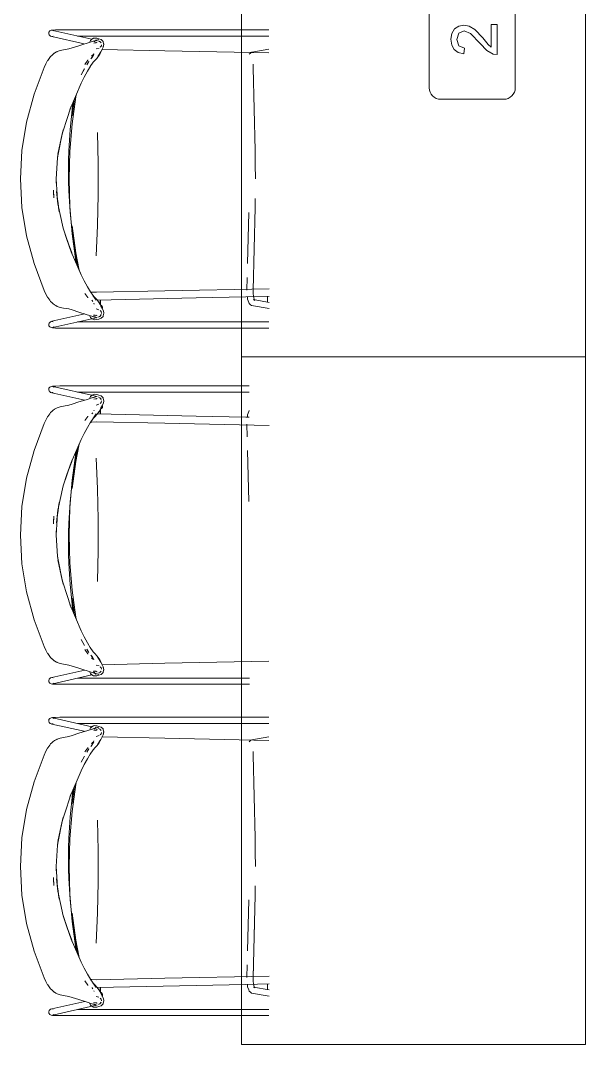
# Model space of a CAD drawing. Header units: millimetres. Extents: x 155927 to 317870, y -36033 to 97293.
# Drawn here: x 206081 to 207066, y 19208 to 20995 of the extents above; entities that cross this region are included whole.
import ezdxf

# ---------------------------------------------------------------- set-up
doc = ezdxf.new("R2010")
doc.units = ezdxf.units.MM
doc.header["$MEASUREMENT"] = 0
doc.layers.add('G-IMPT', color=8, linetype='CONTINUOUS', lineweight=9)
doc.layers.add('I-FURN', color=8, linetype='CONTINUOUS', lineweight=9)

msp = doc.modelspace()

# ---------------------------------------------------------------- linework, layer by layer
at = {"layer": 'G-IMPT'}
for p, q in [((206131, 20974.9), (206130.6, 20972.2)), ((206131.4, 20970.1), (206130.6, 20972.2)), ((206132.5, 20977.1), (206131, 20974.9)), ((206131.4, 20970.1), (206133.2, 20968.3)), ((206134.8, 20978.3), (206132.5, 20977.1)), ((206133.5, 20968), (206133.2, 20968.3)), ((206136, 20967.2), (206133.5, 20968)), ((206134.8, 20978.3), (206137.3, 20978.6)), ((206138.3, 20967.9), (206135.7, 20967.4)), ((206138, 20967.7), (206135.7, 20967.4)), ((206137.3, 20978.6), (206142.5, 20978.9)), ((206137.6, 20978), (206205.7, 20962.6)), ((206137.6, 20978), (206139.7, 20977)), ((206139.7, 20977), (206139.5, 20977.2)), ((206142.5, 20978.9), (206149.7, 20979)), ((206156, 20979.1), (206149.7, 20979)), ((206514.6, 20979.1), (206156, 20979.1)), ((206181, 20968.2), (206514.6, 20968.2)), ((206192.2, 20954.5), (206136, 20967.2)), ((206171.3, 20947.3), (206183.2, 20951.1)), ((206183.2, 20951.1), (206204.4, 20957.9)), ((206202.4, 20958.2), (206203.5, 20960.4)), ((206202.4, 20958.2), (206202.4, 20958.1)), ((206203.5, 20960.4), (206203.6, 20960.6)), ((206205.7, 20962.7), (206203.6, 20960.6)), ((206203.9, 20960.9), (206205.7, 20962.7)), ((206203.9, 20960.9), (206205.5, 20962.5)), ((206212.6, 20960.5), (206204.4, 20957.9)), ((206208.9, 20964.2), (206205.5, 20962.5)), ((206205.5, 20962.5), (206208.6, 20964.1)), ((206205.5, 20962.5), (206205.7, 20962.7)), ((206208.9, 20964.2), (206205.7, 20962.7)), ((206214.9, 20960.6), (206206.8, 20958.5)), ((206206.8, 20958.5), (206208.1, 20958.9)), ((206214.9, 20960.6), (206208.1, 20958.9)), ((206208.9, 20964.2), (206208.6, 20964.1)), ((206208.9, 20964.2), (206210.6, 20964.5)), ((206214.8, 20957.4), (206209.4, 20955.9)), ((206211.5, 20959.9), (206209.8, 20958.1)), ((206218.2, 20962.1), (206210.4, 20959.7)), ((206213.5, 20961.2), (206210.4, 20959.7)), ((206211.9, 20964.4), (206210.6, 20964.5)), ((206213.5, 20961.2), (206211.5, 20959.9)), ((206214.7, 20964.2), (206211.9, 20964.4)), ((206212, 20961.2), (206213.9, 20960.8)), ((206213.6, 20957.2), (206212.1, 20955.8)), ((206212.1, 20955.8), (206213, 20956.8)), ((206214.8, 20957.4), (206212.4, 20956.2)), ((206213.6, 20957.2), (206212.4, 20956.2)), ((206218.2, 20962.1), (206212.6, 20960.5)), ((206217.9, 20963.3), (206214.7, 20964.2)), ((206219.1, 20958.8), (206217.5, 20959.6)), ((206217.9, 20963.3), (206222.1, 20961.9)), ((206217.9, 20959.3), (206219.1, 20958.8)), ((206221.7, 20956.3), (206219.7, 20958.6)), ((206221.8, 20950.2), (206220.3, 20948.6)), ((206221.8, 20950.2), (206222.3, 20951.2)), ((206225.2, 20958.7), (206222.1, 20961.9)), ((206222.5, 20952.8), (206222.3, 20951.2)), ((206225.9, 20949.9), (206222.9, 20943.9)), ((206225.7, 20957.3), (206225.2, 20958.7)), ((206226.4, 20954.5), (206225.6, 20949.4)), ((206226.9, 20953.1), (206225.6, 20949.4)), ((206226.9, 20953.1), (206225.7, 20957.3)), ((206226.4, 20954.5), (206225.9, 20949.9)), ((206132.2, 20930.4), (206133.9, 20932.5)), ((206135.8, 20934.4), (206133.9, 20932.5)), ((206135.8, 20934.4), (206136.3, 20934.8)), ((206138.2, 20936.6), (206136.3, 20934.8)), ((206140.2, 20938.1), (206138.2, 20936.6)), ((206140.2, 20938.1), (206145.4, 20941.1)), ((206144.4, 20940.5), (206140.2, 20938.1)), ((206140.2, 20938.1), (206140.6, 20938.3)), ((206140.6, 20938.3), (206143.2, 20939.9)), ((206143.2, 20939.9), (206145.4, 20941.1)), ((206144.4, 20940.5), (206145.4, 20941.1)), ((206150.4, 20942.9), (206145.4, 20941.1)), ((206156.4, 20944), (206150.4, 20942.9)), ((206165.6, 20945.6), (206156.4, 20944)), ((206165.6, 20945.6), (206171.3, 20947.3)), ((206207.5, 20935.4), (206205.4, 20932.9)), ((206207.6, 20933), (206205.9, 20930.3)), ((206207.6, 20933), (206206.3, 20930.8)), ((206209.3, 20936.2), (206207.3, 20932.4)), ((206207.6, 20933), (206207.3, 20932.4)), ((206207.6, 20933), (206209.3, 20936.2)), ((206208.4, 20936.6), (206209.1, 20937.8)), ((206218.3, 20947), (206213.5, 20945.7)), ((206218.5, 20934.7), (206214.2, 20929.2)), ((206216.4, 20932.3), (206221.2, 20940.6)), ((206218.7, 20935.9), (206216.4, 20932.3)), ((206220.4, 20937.8), (206218.5, 20934.7)), ((206218.7, 20935.9), (206221.2, 20940.6)), ((206220.4, 20937.8), (206222.9, 20943.9)), ((206223.4, 20944.8), (206332.8, 20942.4)), ((206332.8, 20942.4), (206514.6, 20938.7)), ((206480.2, 20936.3), (206482.3, 20938.2)), ((206482.3, 20938.2), (206484.4, 20939.7)), ((206514.6, 20945), (206484.4, 20939.7)), ((206122.5, 20913.2), (206125.5, 20919.6)), ((206128.6, 20925.2), (206125.5, 20919.6)), ((206128.6, 20925.2), (206128.8, 20925.6)), ((206132.2, 20930.4), (206128.8, 20925.6)), ((206193.3, 20918.6), (206198.5, 20925.9)), ((206200.7, 20923.9), (206196.8, 20917.9)), ((206196.8, 20917.9), (206198, 20919.9)), ((206203.3, 20915.7), (206197.9, 20906.7)), ((206200.7, 20923.9), (206198, 20919.9)), ((206198.9, 20926.4), (206198.5, 20925.9)), ((206208.2, 20922.3), (206202.8, 20915)), ((206203.3, 20915.7), (206202.8, 20915)), ((206206, 20931.2), (206204, 20928.1)), ((206204.3, 20928.7), (206204, 20928.1)), ((206204.3, 20928.7), (206206, 20931.2)), ((206206.3, 20930.8), (206205.9, 20930.3)), ((206208.2, 20922.3), (206211.3, 20926)), ((206214.2, 20929.2), (206211.3, 20926)), ((206487.1, 20912.9), (206487.2, 20919.3)), ((206105, 20866.4), (206122.5, 20913.2)), ((206192.7, 20911.1), (206187.2, 20900.7)), ((206187.2, 20900.7), (206192.2, 20910.1)), ((206187.2, 20885.7), (206192.5, 20896.3)), ((206192.7, 20911.1), (206192.2, 20910.1)), ((206192.5, 20896.3), (206197.9, 20906.7)), ((206487.1, 20912.9), (206490.3, 20768.6)), ((206187.2, 20885.7), (206167.3, 20839.3)), ((206105, 20866.4), (206092, 20818)), ((206171.3, 20814.6), (206177.6, 20861.9)), ((206177.6, 20861.9), (206178.1, 20864.5)), ((206161.4, 20820.7), (206169.9, 20845.7)), ((206169.9, 20845.7), (206167.3, 20839.3)), ((206167.7, 20805.1), (206171.8, 20844.9)), ((206175.5, 20858.3), (206171.4, 20828.7)), ((206175.5, 20858.3), (206171.4, 20828.7)), ((206173, 20852.5), (206171.8, 20844.9)), ((206092, 20818), (206083.9, 20768.6)), ((206161.4, 20820.7), (206156.2, 20804.5)), ((206171.3, 20814.6), (206167.4, 20766.8)), ((206155.8, 20804.6), (206146.5, 20762.1)), ((206153.9, 20797.5), (206146.5, 20762.1)), ((206146.9, 20762), (206153.9, 20797.5)), ((206155.8, 20804.6), (206153.9, 20797.5)), ((206153.9, 20797.5), (206156.2, 20804.5)), ((206167.7, 20805.1), (206165.6, 20768)), ((206215.6, 20799.6), (206216.6, 20745.7)), ((206081.3, 20718.7), (206083.9, 20768.6)), ((206146, 20755.6), (206143.6, 20718.7)), ((206145.8, 20755.6), (206146.9, 20762)), ((206145.8, 20755.6), (206146.2, 20759.1)), ((206146, 20755.6), (206146.4, 20761)), ((206165.3, 20751.7), (206165.6, 20768)), ((206167.4, 20766.8), (206166.5, 20742.8)), ((206490.3, 20768.6), (206490.7, 20743.8)), ((206165.3, 20751.7), (206164.9, 20732.9)), ((206166.1, 20718.7), (206166.5, 20742.8)), ((206216.6, 20691.6), (206216.6, 20745.7)), ((206490.7, 20743.8), (206490.9, 20718.7)), ((206081.3, 20718.7), (206083.9, 20668.8)), ((206143.5, 20718.7), (206145.8, 20681.7)), ((206143.5, 20718.7), (206143.7, 20711.2)), ((206143.6, 20718.7), (206143.7, 20711.2)), ((206165.3, 20714.1), (206164.9, 20732.9)), ((206166.5, 20694.6), (206166.1, 20718.7)), ((206165.6, 20697.8), (206165.3, 20714.1)), ((206139.3, 20685.6), (206138.6, 20699.2)), ((206138.8, 20695.8), (206139.3, 20685.6)), ((206146.5, 20675.3), (206144.2, 20696.9)), ((206144.2, 20696.9), (206145.3, 20686.6)), ((206145.8, 20681.7), (206145.3, 20686.6)), ((206146.5, 20675.3), (206145.3, 20686.6)), ((206146.9, 20675.6), (206145.3, 20686.6)), ((206167.7, 20660.7), (206165.6, 20697.8)), ((206167.4, 20670.5), (206166.5, 20694.6)), ((206216.6, 20691.6), (206215.6, 20637.7)), ((206490.4, 20668.7), (206490.6, 20684.5)), ((206092, 20619.4), (206083.9, 20668.8)), ((206146.5, 20675.3), (206155.8, 20632.8)), ((206149, 20661.5), (206146.9, 20675.6)), ((206149, 20661.5), (206147.7, 20668.7)), ((206167.4, 20670.5), (206171.3, 20622.7)), ((206486.9, 20524.7), (206490.3, 20668.6)), ((206487.1, 20524.4), (206490.3, 20668.6)), ((206171.8, 20620.9), (206167.7, 20660.7)), ((206477.2, 20571.3), (206479.3, 20660.1)), ((206155.8, 20632.8), (206154.4, 20638)), ((206154.4, 20638), (206156, 20632.8)), ((206169.9, 20591.6), (206155.8, 20632.8)), ((206155.8, 20632.8), (206161.9, 20613.1)), ((206161.9, 20613.1), (206156, 20632.8)), ((206177.9, 20590), (206171.4, 20637.1)), ((206171.4, 20637.1), (206177.9, 20589.8)), ((206213.5, 20584.5), (206215.6, 20637.7)), ((206092, 20619.4), (206105, 20570.9)), ((206169.9, 20591.6), (206161.9, 20613.1)), ((206170, 20591.6), (206161.9, 20613.1)), ((206171.3, 20622.7), (206177.6, 20575.4)), ((206177.7, 20581.8), (206171.8, 20620.9)), ((206172.1, 20585.8), (206169.9, 20591.6)), ((206169.9, 20591.6), (206187.1, 20551.6)), ((206172.1, 20585.8), (206170, 20591.6)), ((206177.6, 20575.4), (206178.2, 20572.3)), ((206177.7, 20581.8), (206180.7, 20566.7)), ((206177.9, 20590), (206183.6, 20559.7)), ((206183.6, 20559.7), (206177.9, 20589.8)), ((206105, 20570.9), (206122.6, 20524.1)), ((206183.1, 20561), (206187.1, 20551.6)), ((206183.1, 20561), (206187.2, 20551.6)), ((206192.5, 20541.1), (206187.2, 20551.6)), ((206192.5, 20541.1), (206197.9, 20530.6)), ((206476.2, 20524.8), (206476.7, 20546.9)), ((206122.6, 20524.1), (206125.5, 20517.7)), ((206197.9, 20530.6), (206203.3, 20521.7)), ((206202.7, 20521.9), (206205.6, 20521.2)), ((206208.2, 20515.1), (206202.8, 20522.4)), ((206202.8, 20522.4), (206203.3, 20521.7)), ((206205.6, 20521.2), (206214, 20520.8)), ((206214, 20520.8), (206332.8, 20523.4)), ((206514.9, 20527.1), (206332.8, 20523.4)), ((206487.1, 20524.4), (206487.2, 20518)), ((206125.5, 20517.7), (206128.6, 20512.1)), ((206128.8, 20511.8), (206128.6, 20512.1)), ((206128.8, 20511.8), (206132.2, 20506.9)), ((206132.2, 20506.9), (206133.9, 20504.9)), ((206135.8, 20503), (206133.9, 20504.9)), ((206138.2, 20500.8), (206135.8, 20503)), ((206198.5, 20511.5), (206193.3, 20518.8)), ((206198.9, 20511), (206198.5, 20511.5)), ((206205.9, 20507.1), (206206.3, 20506.5)), ((206207.3, 20504.9), (206206.3, 20506.5)), ((206213.3, 20507.3), (206207.7, 20515.5)), ((206211.3, 20511.3), (206207.7, 20515.5)), ((206213.3, 20507.3), (206208.2, 20515.1)), ((206211.3, 20511.3), (206214.2, 20508.1)), ((206218.5, 20502.7), (206214.2, 20508.1)), ((206214.5, 20507.1), (206387.5, 20510.9)), ((206220.4, 20499.6), (206218.5, 20502.7)), ((206220.2, 20500), (206220.6, 20507.3)), ((206220.2, 20500), (206220.5, 20506.2)), ((206220.9, 20507.3), (206220.6, 20499.2)), ((206474, 20512.8), (206387.5, 20510.9)), ((206514.9, 20513.7), (206474, 20512.8)), ((206476.9, 20512.9), (206477.4, 20508.7)), ((206477.4, 20508.7), (206479.3, 20503.2)), ((206479.3, 20503.2), (206480.2, 20501)), ((206487.2, 20518), (206488.1, 20511.1)), ((206487.6, 20508.1), (206489.5, 20507.2)), ((206487.6, 20508.1), (206514.9, 20503.3)), ((206488.1, 20511.1), (206489.6, 20506.5)), ((206489.5, 20507.2), (206488.2, 20508.4)), ((206489.6, 20506.5), (206488.2, 20508.4)), ((206512, 20503.8), (206512, 20513.9)), ((206140.2, 20499.3), (206138.2, 20500.8)), ((206140.2, 20499.3), (206140.6, 20499)), ((206140.6, 20499), (206143.2, 20497.5)), ((206145.4, 20496.3), (206143.2, 20497.5)), ((206145.4, 20496.3), (206150.4, 20494.5)), ((206156.4, 20493.4), (206150.4, 20494.5)), ((206156.4, 20493.4), (206165.6, 20491.8)), ((206165.6, 20491.8), (206171.3, 20490.1)), ((206183.2, 20486.2), (206171.3, 20490.1)), ((206195.7, 20482.3), (206183.2, 20486.2)), ((206209, 20501.7), (206209.6, 20500.3)), ((206218.2, 20490.4), (206213.5, 20491.7)), ((206221.8, 20487.1), (206220.2, 20488.9)), ((206220.4, 20499.6), (206222.6, 20494.8)), ((206226, 20488.3), (206221.6, 20496.7)), ((206222.6, 20494.8), (206221.6, 20496.7)), ((206221.8, 20487.1), (206222.1, 20486.5)), ((206222.1, 20486.5), (206222.5, 20484.6)), ((206226, 20488.3), (206226.9, 20484.3)), ((206482.3, 20499.1), (206480.2, 20501)), ((206484.3, 20497.6), (206482.3, 20499.1)), ((206484.3, 20497.6), (206514.9, 20492.3)), ((206130.6, 20465.1), (206131.4, 20467.2)), ((206131.7, 20467.6), (206131.4, 20467.2)), ((206131.7, 20467.6), (206133.5, 20469.4)), ((206133.5, 20469.4), (206133.2, 20469.1)), ((206136, 20470.2), (206133.5, 20469.4)), ((206138.3, 20469.5), (206135.7, 20469.9)), ((206138, 20469.6), (206135.7, 20469.9)), ((206136, 20470.2), (206193.5, 20483.1)), ((206211, 20475.9), (206137.5, 20459.3)), ((206514.6, 20469.1), (206181, 20469.1)), ((206207.5, 20478.5), (206195.7, 20482.3)), ((206202.4, 20479.2), (206202.4, 20479.3)), ((206203.5, 20476.9), (206202.4, 20479.3)), ((206202.4, 20479.3), (206203.6, 20476.7)), ((206202.4, 20479.2), (206203.6, 20476.7)), ((206203.5, 20476.9), (206203.6, 20476.7)), ((206205.5, 20474.8), (206203.6, 20476.7)), ((206205.5, 20474.8), (206205.7, 20474.7)), ((206208.6, 20473.2), (206205.7, 20474.7)), ((206212.6, 20476.9), (206206.8, 20478.8)), ((206214.9, 20476.7), (206206.8, 20478.8)), ((206207.5, 20478.5), (206214.9, 20476.7)), ((206208.9, 20473.2), (206208.6, 20473.2)), ((206208.9, 20473.2), (206210.6, 20472.9)), ((206209, 20480.7), (206209.8, 20479.3)), ((206214.9, 20479.9), (206209.4, 20481.5)), ((206210.4, 20477.7), (206212.6, 20476.9)), ((206210.4, 20477.7), (206213.5, 20476.1)), ((206214.7, 20473.1), (206210.6, 20472.9)), ((206211.5, 20477.4), (206211, 20477.9)), ((206211.5, 20477.4), (206213.5, 20476.1)), ((206213.9, 20476.5), (206212, 20476.1)), ((206212.5, 20481.2), (206213.6, 20480.2)), ((206212.5, 20481.2), (206213.1, 20480.5)), ((206214.9, 20479.9), (206212.8, 20480.9)), ((206213.6, 20480.2), (206212.8, 20480.9)), ((206214.7, 20473.1), (206217.9, 20474.1)), ((206217.5, 20477.7), (206219.1, 20478.5)), ((206217.9, 20478.1), (206219.1, 20478.5)), ((206222.1, 20475.5), (206217.9, 20474.1)), ((206221.9, 20481.5), (206219.7, 20478.8)), ((206220.9, 20480.4), (206222.1, 20482.1)), ((206220.9, 20480.4), (206221.3, 20481)), ((206222.1, 20482.1), (206221.3, 20481)), ((206222.1, 20475.5), (206225.2, 20478.7)), ((206222.6, 20484), (206222.5, 20484.6)), ((206225.2, 20478.7), (206225.7, 20480)), ((206225.7, 20480), (206226.9, 20484.3)), ((206130.6, 20465.1), (206131, 20462.4)), ((206132.5, 20460.3), (206131, 20462.4)), ((206134.8, 20459.1), (206132.5, 20460.3)), ((206137.3, 20458.8), (206134.8, 20459.1)), ((206142.5, 20458.5), (206137.3, 20458.8)), ((206137.5, 20459.3), (206139.7, 20460.4)), ((206139.5, 20460.2), (206139.7, 20460.4)), ((206149.7, 20458.3), (206142.5, 20458.5)), ((206149.7, 20458.3), (206156, 20458.3)), ((206514.6, 20458.3), (206156, 20458.3)), ((206130.6, 20350.5), (206131, 20353.2)), ((206130.6, 20350.5), (206131.4, 20348.4)), ((206132.5, 20355.3), (206131, 20353.2)), ((206131.7, 20348.1), (206131.4, 20348.4)), ((206131.7, 20348.1), (206133.5, 20346.2)), ((206134.8, 20356.5), (206132.5, 20355.3)), ((206133.5, 20346.2), (206133.2, 20346.5)), ((206136, 20345.4), (206133.5, 20346.2)), ((206137.3, 20356.9), (206134.8, 20356.5)), ((206138.3, 20346.1), (206135.7, 20345.7)), ((206138, 20346), (206135.7, 20345.7)), ((206136, 20345.4), (206193.5, 20332.6)), ((206142.5, 20357.2), (206137.3, 20356.9)), ((206210.5, 20339.9), (206137.5, 20356.3)), ((206137.5, 20356.3), (206139.7, 20355.3)), ((206139.5, 20355.5), (206139.7, 20355.3)), ((206149.7, 20357.3), (206142.5, 20357.2)), ((206149.7, 20357.3), (206156, 20357.4)), ((206480.3, 20357.4), (206156, 20357.4)), ((206480.3, 20346.5), (206181, 20346.5)), ((206208.6, 20342.4), (206205.7, 20341)), ((206208.9, 20342.5), (206208.6, 20342.4)), ((206208.9, 20342.5), (206210.6, 20342.8)), ((206214.7, 20342.5), (206210.6, 20342.8)), ((206214.7, 20342.5), (206217.9, 20341.5)), ((206156.4, 20322.3), (206165.6, 20323.9)), ((206165.6, 20323.9), (206171.3, 20325.6)), ((206183.2, 20329.4), (206171.3, 20325.6)), ((206195.7, 20333.3), (206183.2, 20329.4)), ((206207.5, 20337.1), (206195.7, 20333.3)), ((206202.4, 20336.5), (206203.6, 20338.9)), ((206202.4, 20336.4), (206203.6, 20338.9)), ((206203.5, 20338.7), (206202.4, 20336.4)), ((206202.4, 20336.5), (206202.4, 20336.4)), ((206203.5, 20338.7), (206203.6, 20338.9)), ((206205.5, 20340.8), (206203.6, 20338.9)), ((206205.5, 20340.8), (206205.7, 20341)), ((206214.9, 20338.9), (206206.8, 20336.9)), ((206212.6, 20338.7), (206206.8, 20336.9)), ((206207.5, 20337.1), (206214.9, 20338.9)), ((206214.9, 20335.7), (206209.4, 20334.2)), ((206210.4, 20338), (206213.5, 20339.5)), ((206210.4, 20338), (206212.6, 20338.7)), ((206211.5, 20338.2), (206213.5, 20339.5)), ((206213.9, 20339.1), (206212, 20339.5)), ((206212.5, 20334.5), (206213.6, 20335.5)), ((206212.5, 20334.5), (206213.1, 20335.2)), ((206214.9, 20335.7), (206212.8, 20334.8)), ((206213.6, 20335.5), (206212.8, 20334.8)), ((206218.2, 20325.3), (206213.5, 20324)), ((206217.5, 20337.9), (206219.1, 20337.1)), ((206222.1, 20340.2), (206217.9, 20341.5)), ((206217.9, 20337.6), (206219.1, 20337.1)), ((206221.9, 20334.2), (206219.7, 20336.8)), ((206221.8, 20328.5), (206220.2, 20326.7)), ((206220.9, 20335.2), (206222.1, 20333.6)), ((206220.9, 20335.2), (206221.3, 20334.7)), ((206222.1, 20333.6), (206221.3, 20334.7)), ((206226, 20327.3), (206221.6, 20318.9)), ((206221.8, 20328.5), (206222.1, 20329.1)), ((206222.1, 20340.2), (206225.2, 20336.9)), ((206222.1, 20329.1), (206222.5, 20331.1)), ((206222.6, 20331.6), (206222.5, 20331.1)), ((206225.2, 20336.9), (206225.7, 20335.6)), ((206225.7, 20335.6), (206226.9, 20331.4)), ((206226, 20327.3), (206226.9, 20331.4)), ((206128.8, 20303.8), (206132.2, 20308.7)), ((206132.2, 20308.7), (206133.9, 20310.8)), ((206135.8, 20312.6), (206133.9, 20310.8)), ((206138.2, 20314.9), (206135.8, 20312.6)), ((206140.2, 20316.4), (206138.2, 20314.9)), ((206140.2, 20316.4), (206140.6, 20316.6)), ((206140.6, 20316.6), (206143.2, 20318.2)), ((206145.4, 20319.4), (206143.2, 20318.2)), ((206145.4, 20319.4), (206150.4, 20321.1)), ((206156.4, 20322.3), (206150.4, 20321.1)), ((206205.9, 20308.6), (206206.3, 20309.1)), ((206207.3, 20310.7), (206206.3, 20309.1)), ((206213.3, 20308.4), (206207.7, 20300.1)), ((206213.3, 20308.4), (206208.2, 20300.6)), ((206209, 20313.9), (206209.6, 20315.3)), ((206211.3, 20304.3), (206214.2, 20307.5)), ((206218.5, 20313), (206214.2, 20307.5)), ((206214.5, 20308.5), (206387.5, 20304.7)), ((206220.4, 20316.1), (206218.5, 20313)), ((206220.2, 20315.7), (206220.5, 20308.4)), ((206220.2, 20315.7), (206220.6, 20308.4)), ((206220.4, 20316.1), (206222.6, 20320.9)), ((206220.9, 20308.4), (206220.6, 20316.4)), ((206222.6, 20320.9), (206221.6, 20318.9)), ((206476.9, 20302.8), (206477.4, 20306.9)), ((206477.4, 20306.9), (206479.3, 20312.5)), ((206479.3, 20312.5), (206480.2, 20314.6)), ((206105, 20244.7), (206122.6, 20291.6)), ((206122.6, 20291.6), (206125.5, 20297.9)), ((206125.5, 20297.9), (206128.6, 20303.5)), ((206128.8, 20303.8), (206128.6, 20303.5)), ((206198.5, 20304.2), (206193.3, 20296.9)), ((206197.9, 20285), (206203.3, 20294)), ((206198.9, 20304.7), (206198.5, 20304.2)), ((206202.7, 20293.8), (206205.6, 20294.4)), ((206208.2, 20300.6), (206202.8, 20293.2)), ((206202.8, 20293.2), (206203.3, 20294)), ((206205.6, 20294.4), (206214, 20294.9)), ((206211.3, 20304.3), (206207.7, 20300.1)), ((206214, 20294.9), (206332.8, 20292.2)), ((206514.9, 20288.5), (206332.8, 20292.2)), ((206474, 20302.9), (206387.5, 20304.7)), ((206480.3, 20302.7), (206474, 20302.9)), ((206476.2, 20290.9), (206476.7, 20268.7)), ((206192.5, 20274.6), (206187.2, 20264)), ((206192.5, 20274.6), (206197.9, 20285)), ((206169.9, 20224), (206187.1, 20264)), ((206177.9, 20225.7), (206183.6, 20255.9)), ((206183.6, 20255.9), (206177.9, 20225.8)), ((206183.1, 20254.6), (206187.1, 20264)), ((206183.1, 20254.6), (206187.2, 20264)), ((206092, 20196.3), (206105, 20244.7)), ((206171.3, 20192.9), (206177.6, 20240.2)), ((206177.6, 20240.2), (206178.2, 20243.4)), ((206177.7, 20233.9), (206180.7, 20249)), ((206477.2, 20244.4), (206479.3, 20155.5)), ((206169.9, 20224), (206155.8, 20182.8)), ((206169.9, 20224), (206161.9, 20202.5)), ((206170, 20224), (206161.9, 20202.5)), ((206172.1, 20229.8), (206169.9, 20224)), ((206172.1, 20229.8), (206170, 20224)), ((206171.4, 20178.5), (206177.9, 20225.8)), ((206177.9, 20225.7), (206171.4, 20178.5)), ((206177.7, 20233.9), (206171.8, 20194.7)), ((206213.5, 20231.1), (206215.6, 20177.9)), ((206155.8, 20182.8), (206161.9, 20202.5)), ((206161.9, 20202.5), (206156, 20182.8)), ((206092, 20196.3), (206083.9, 20146.9)), ((206146.5, 20140.3), (206155.8, 20182.8)), ((206155.8, 20182.8), (206154.4, 20177.6)), ((206154.4, 20177.6), (206156, 20182.8)), ((206167.4, 20145.1), (206171.3, 20192.9)), ((206171.8, 20194.7), (206167.7, 20154.9)), ((206216.6, 20124), (206215.6, 20177.9)), ((206081.3, 20097), (206083.9, 20146.9)), ((206149, 20154.1), (206146.9, 20140)), ((206149, 20154.1), (206147.7, 20147)), ((206167.7, 20154.9), (206165.6, 20117.9)), ((206139.3, 20130.1), (206138.6, 20116.5)), ((206138.8, 20120.4), (206139.3, 20130.1)), ((206143.5, 20097), (206145.8, 20133.9)), ((206146.5, 20140.3), (206144.2, 20118.7)), ((206144.2, 20118.7), (206145.3, 20129)), ((206146.5, 20140.3), (206145.3, 20129)), ((206146.9, 20140), (206145.3, 20129)), ((206145.8, 20133.9), (206145.3, 20129)), ((206167.4, 20145.1), (206166.5, 20121)), ((206165.6, 20117.9), (206165.3, 20101.6)), ((206166.5, 20121), (206166.1, 20097)), ((206216.6, 20124), (206216.6, 20069.9)), ((206081.3, 20097), (206083.9, 20047.1)), ((206143.5, 20097), (206143.7, 20104.4)), ((206143.6, 20097), (206143.7, 20104.4)), ((206146, 20060), (206143.6, 20097)), ((206165.3, 20101.6), (206164.9, 20082.7)), ((206166.1, 20097), (206166.5, 20072.9)), ((206165.3, 20063.9), (206164.9, 20082.7)), ((206145.8, 20060), (206146.9, 20053.6)), ((206145.8, 20060), (206146.2, 20056.5)), ((206146, 20060), (206146.3, 20055.9)), ((206165.3, 20063.9), (206165.6, 20047.6)), ((206167.4, 20048.8), (206166.5, 20072.9)), ((206215.6, 20016), (206216.6, 20069.9)), ((206092, 19997.7), (206083.9, 20047.1)), ((206155.8, 20011.1), (206146.5, 20053.6)), ((206153.9, 20018.1), (206146.5, 20053.6)), ((206146.9, 20053.6), (206153.9, 20018.1)), ((206167.7, 20010.5), (206165.6, 20047.6)), ((206171.3, 20001), (206167.4, 20048.8)), ((206155.8, 20011.1), (206153.9, 20018.1)), ((206153.9, 20018.1), (206156.2, 20011.2)), ((206161.4, 19995), (206156.2, 20011.2)), ((206167.7, 20010.5), (206171.8, 19970.8)), ((206105, 19949.2), (206092, 19997.7)), ((206161.4, 19995), (206169.9, 19969.9)), ((206171.3, 20001), (206177.6, 19953.7)), ((206175.5, 19957.3), (206171.4, 19987)), ((206175.5, 19957.3), (206171.4, 19987)), ((206169.9, 19969.9), (206167.3, 19976.3)), ((206187.2, 19929.9), (206167.3, 19976.3)), ((206173, 19963.2), (206171.8, 19970.8)), ((206105, 19949.2), (206122.5, 19902.5)), ((206177.6, 19953.7), (206178.1, 19951.1)), ((206187.2, 19929.9), (206192.5, 19919.3)), ((206192.7, 19904.5), (206187.2, 19914.9)), ((206187.2, 19914.9), (206192.2, 19905.5)), ((206192.5, 19919.3), (206197.9, 19908.9)), ((206122.5, 19902.5), (206125.5, 19896)), ((206128.6, 19890.4), (206125.5, 19896)), ((206192.7, 19904.5), (206192.2, 19905.5)), ((206193.3, 19897.1), (206198.5, 19889.7)), ((206200.7, 19891.8), (206196.8, 19897.7)), ((206196.8, 19897.7), (206198, 19895.7)), ((206203.3, 19899.9), (206197.9, 19908.9)), ((206200.7, 19891.8), (206198, 19895.7)), ((206208.2, 19893.3), (206202.8, 19900.7)), ((206203.3, 19899.9), (206202.8, 19900.7)), ((206128.6, 19890.4), (206128.8, 19890.1)), ((206132.2, 19885.2), (206128.8, 19890.1)), ((206132.2, 19885.2), (206133.9, 19883.1)), ((206135.8, 19881.3), (206133.9, 19883.1)), ((206135.8, 19881.3), (206136.3, 19880.8)), ((206138.2, 19879.1), (206136.3, 19880.8)), ((206140.2, 19877.5), (206138.2, 19879.1)), ((206144.4, 19875.1), (206140.2, 19877.5)), ((206140.2, 19877.5), (206140.6, 19877.3)), ((206140.2, 19877.5), (206145.4, 19874.6)), ((206140.6, 19877.3), (206143.2, 19875.8)), ((206198.9, 19889.3), (206198.5, 19889.7)), ((206204.3, 19887), (206204, 19887.5)), ((206206, 19884.5), (206204, 19887.5)), ((206204.3, 19887), (206206, 19884.5)), ((206207.5, 19880.3), (206205.4, 19882.7)), ((206207.6, 19882.6), (206205.9, 19885.4)), ((206206.3, 19884.8), (206205.9, 19885.4)), ((206207.6, 19882.6), (206206.3, 19884.8)), ((206207.6, 19882.6), (206207.3, 19883.2)), ((206209.3, 19879.4), (206207.3, 19883.2)), ((206207.6, 19882.6), (206209.3, 19879.4)), ((206208.2, 19893.3), (206211.3, 19889.6)), ((206214.2, 19886.4), (206211.3, 19889.6)), ((206218.5, 19881), (206214.2, 19886.4)), ((206218.7, 19879.7), (206216.4, 19883.3)), ((206216.4, 19883.3), (206221.2, 19875)), ((206220.4, 19877.9), (206218.5, 19881)), ((206218.7, 19879.7), (206221.2, 19875)), ((206220.4, 19877.9), (206222.9, 19871.8)), ((206193.3, 19861.4), (206136, 19848.5)), ((206143.2, 19875.8), (206145.4, 19874.6)), ((206144.4, 19875.1), (206145.4, 19874.6)), ((206150.4, 19872.8), (206145.4, 19874.6)), ((206156.4, 19871.7), (206150.4, 19872.8)), ((206165.6, 19870), (206156.4, 19871.7)), ((206165.6, 19870), (206171.3, 19868.4)), ((206171.3, 19868.4), (206183.2, 19864.5)), ((206183.2, 19864.5), (206204.4, 19857.7)), ((206208.8, 19859.4), (206209.8, 19857.6)), ((206214.8, 19858.2), (206209.4, 19859.8)), ((206213.6, 19858.4), (206212.1, 19859.9)), ((206212.1, 19859.9), (206213, 19858.8)), ((206213.6, 19858.4), (206212.4, 19859.4)), ((206214.8, 19858.2), (206212.4, 19859.4)), ((206218.3, 19868.6), (206213.5, 19869.9)), ((206221.7, 19859.4), (206219.7, 19857.1)), ((206221.8, 19865.4), (206220.3, 19867)), ((206221.8, 19865.4), (206222.3, 19864.4)), ((206222.5, 19862.9), (206222.3, 19864.4)), ((206225.9, 19865.8), (206222.9, 19871.8)), ((206223.4, 19870.8), (206332.8, 19873.3)), ((206226.9, 19862.5), (206225.6, 19866.2)), ((206226.4, 19861.2), (206225.6, 19866.2)), ((206226.9, 19862.5), (206225.7, 19858.3)), ((206226.4, 19861.2), (206225.9, 19865.8)), ((206332.8, 19873.3), (206514.6, 19877)), ((206131.4, 19845.5), (206130.6, 19843.4)), ((206131, 19840.7), (206130.6, 19843.4)), ((206131.4, 19845.5), (206133.2, 19847.4)), ((206133.5, 19847.7), (206133.2, 19847.4)), ((206136, 19848.5), (206133.5, 19847.7)), ((206138.3, 19847.8), (206135.7, 19848.2)), ((206138, 19847.9), (206135.7, 19848.2)), ((206137.6, 19837.6), (206205.7, 19853)), ((206181, 19847.4), (206480.6, 19847.4)), ((206202.4, 19857.5), (206202.4, 19857.6)), ((206202.4, 19857.5), (206203.5, 19855.2)), ((206203.5, 19855.2), (206203.6, 19855)), ((206205.7, 19852.9), (206203.6, 19855)), ((206203.9, 19854.8), (206205.5, 19853.1)), ((206203.9, 19854.8), (206205.7, 19852.9)), ((206212.6, 19855.2), (206204.4, 19857.7)), ((206208.9, 19851.4), (206205.5, 19853.1)), ((206205.5, 19853.1), (206208.6, 19851.5)), ((206205.5, 19853.1), (206205.7, 19852.9)), ((206208.9, 19851.4), (206205.7, 19852.9)), ((206214.9, 19855), (206206.8, 19857.1)), ((206206.8, 19857.1), (206208.1, 19856.8)), ((206214.9, 19855), (206208.1, 19856.8)), ((206208.9, 19851.4), (206208.6, 19851.5)), ((206208.9, 19851.4), (206210.6, 19851.1)), ((206211.5, 19855.7), (206209.8, 19857.6)), ((206213.5, 19854.4), (206210.4, 19855.9)), ((206218.2, 19853.6), (206210.4, 19855.9)), ((206211.9, 19851.3), (206210.6, 19851.1)), ((206213.5, 19854.4), (206211.5, 19855.7)), ((206214.7, 19851.4), (206211.9, 19851.3)), ((206212, 19854.4), (206213.9, 19854.8)), ((206218.2, 19853.6), (206212.6, 19855.2)), ((206217.9, 19852.4), (206214.7, 19851.4)), ((206219.1, 19856.8), (206217.5, 19856)), ((206217.9, 19856.3), (206219.1, 19856.8)), ((206217.9, 19852.4), (206222.1, 19853.8)), ((206225.2, 19857), (206222.1, 19853.8)), ((206225.7, 19858.3), (206225.2, 19857)), ((206132.5, 19838.6), (206131, 19840.7)), ((206134.8, 19837.4), (206132.5, 19838.6)), ((206134.8, 19837.4), (206137.3, 19837)), ((206137.3, 19837), (206142.5, 19836.8)), ((206137.6, 19837.6), (206139.7, 19838.7)), ((206139.7, 19838.7), (206139.5, 19838.5)), ((206142.5, 19836.8), (206149.7, 19836.6)), ((206156, 19836.6), (206149.7, 19836.6)), ((206480.6, 19836.6), (206156, 19836.6)), ((206131, 19774.9), (206130.6, 19772.2)), ((206131.4, 19770.1), (206130.6, 19772.2)), ((206132.5, 19777), (206131, 19774.9)), ((206131.4, 19770.1), (206133.2, 19768.2)), ((206134.8, 19778.2), (206132.5, 19777)), ((206134.8, 19778.2), (206137.3, 19778.6)), ((206137.3, 19778.6), (206142.5, 19778.8)), ((206137.6, 19777.9), (206205.7, 19762.6)), ((206137.6, 19777.9), (206139.7, 19776.9)), ((206139.7, 19776.9), (206139.5, 19777.1)), ((206142.5, 19778.8), (206149.7, 19779)), ((206156, 19779), (206149.7, 19779)), ((206514.6, 19779), (206156, 19779)), ((206133.5, 19767.9), (206133.2, 19768.2)), ((206136, 19767.1), (206133.5, 19767.9)), ((206138.3, 19767.8), (206135.7, 19767.4)), ((206138, 19767.7), (206135.7, 19767.4)), ((206192.2, 19754.5), (206136, 19767.1)), ((206181, 19768.2), (206514.6, 19768.2)), ((206183.2, 19751.1), (206204.4, 19757.8)), ((206202.4, 19758.1), (206203.5, 19760.4)), ((206202.4, 19758.1), (206202.4, 19758)), ((206203.5, 19760.4), (206203.6, 19760.6)), ((206205.7, 19762.7), (206203.6, 19760.6)), ((206203.9, 19760.8), (206205.7, 19762.7)), ((206203.9, 19760.8), (206205.5, 19762.5)), ((206212.6, 19760.4), (206204.4, 19757.8)), ((206208.9, 19764.1), (206205.5, 19762.5)), ((206205.5, 19762.5), (206208.6, 19764.1)), ((206205.5, 19762.5), (206205.7, 19762.7)), ((206208.9, 19764.1), (206205.7, 19762.7)), ((206214.9, 19760.6), (206206.8, 19758.5)), ((206206.8, 19758.5), (206208.1, 19758.8)), ((206214.9, 19760.6), (206208.1, 19758.8)), ((206208.9, 19764.1), (206208.6, 19764.1)), ((206208.9, 19764.1), (206210.6, 19764.4)), ((206214.8, 19757.4), (206209.4, 19755.8)), ((206211.5, 19759.9), (206209.8, 19758)), ((206218.2, 19762), (206210.4, 19759.6)), ((206213.5, 19761.2), (206210.4, 19759.6)), ((206211.9, 19764.3), (206210.6, 19764.4)), ((206213.5, 19761.2), (206211.5, 19759.9)), ((206214.7, 19764.2), (206211.9, 19764.3)), ((206212, 19761.2), (206213.9, 19760.8)), ((206213.6, 19757.2), (206212.1, 19755.7)), ((206212.1, 19755.7), (206213, 19756.8)), ((206214.8, 19757.4), (206212.4, 19756.2)), ((206213.6, 19757.2), (206212.4, 19756.2)), ((206218.2, 19762), (206212.6, 19760.4)), ((206217.9, 19763.2), (206214.7, 19764.2)), ((206219.1, 19758.8), (206217.5, 19759.6)), ((206217.9, 19763.2), (206222.1, 19761.8)), ((206217.9, 19759.2), (206219.1, 19758.8)), ((206221.7, 19756.2), (206219.7, 19758.5)), ((206225.2, 19758.6), (206222.1, 19761.8)), ((206222.5, 19752.7), (206222.3, 19751.2)), ((206225.7, 19757.3), (206225.2, 19758.6)), ((206226.4, 19754.4), (206225.6, 19749.4)), ((206226.9, 19753.1), (206225.6, 19749.4)), ((206226.9, 19753.1), (206225.7, 19757.3)), ((206226.4, 19754.4), (206225.9, 19749.8)), ((206135.8, 19734.3), (206133.9, 19732.5)), ((206135.8, 19734.3), (206136.3, 19734.8)), ((206138.2, 19736.5), (206136.3, 19734.8)), ((206140.2, 19738), (206138.2, 19736.5)), ((206140.2, 19738), (206145.4, 19741)), ((206144.4, 19740.5), (206140.2, 19738)), ((206140.2, 19738), (206140.6, 19738.3)), ((206140.6, 19738.3), (206143.2, 19739.8)), ((206143.2, 19739.8), (206145.4, 19741)), ((206144.4, 19740.5), (206145.4, 19741)), ((206150.4, 19742.8), (206145.4, 19741)), ((206156.4, 19743.9), (206150.4, 19742.8)), ((206165.6, 19745.5), (206156.4, 19743.9)), ((206165.6, 19745.5), (206171.3, 19747.2)), ((206171.3, 19747.2), (206183.2, 19751.1)), ((206207.5, 19735.3), (206205.4, 19732.9)), ((206209.3, 19736.2), (206207.3, 19732.4)), ((206207.6, 19733), (206209.3, 19736.2)), ((206208.4, 19736.5), (206209.1, 19737.7)), ((206218.3, 19747), (206213.5, 19745.6)), ((206218.5, 19734.6), (206214.2, 19729.2)), ((206216.4, 19732.2), (206221.2, 19740.5)), ((206218.7, 19735.9), (206216.4, 19732.2)), ((206220.4, 19737.7), (206218.5, 19734.6)), ((206218.7, 19735.9), (206221.2, 19740.5)), ((206221.8, 19750.2), (206220.3, 19748.6)), ((206220.4, 19737.7), (206222.9, 19743.8)), ((206221.8, 19750.2), (206222.3, 19751.2)), ((206225.9, 19749.8), (206222.9, 19743.8)), ((206223.4, 19744.8), (206332.8, 19742.3)), ((206332.8, 19742.3), (206514.6, 19738.6)), ((206480.2, 19736.3), (206482.3, 19738.2)), ((206482.3, 19738.2), (206484.4, 19739.7)), ((206514.6, 19745), (206484.4, 19739.7)), ((206122.5, 19713.1), (206125.5, 19719.6)), ((206128.6, 19725.2), (206125.5, 19719.6)), ((206128.6, 19725.2), (206128.8, 19725.5)), ((206132.2, 19730.4), (206128.8, 19725.5)), ((206132.2, 19730.4), (206133.9, 19732.5)), ((206193.3, 19718.5), (206198.5, 19725.8)), ((206200.7, 19723.8), (206196.8, 19717.9)), ((206196.8, 19717.9), (206198, 19719.9)), ((206200.7, 19723.8), (206198, 19719.9)), ((206198.9, 19726.3), (206198.5, 19725.8)), ((206208.2, 19722.2), (206202.8, 19714.9)), ((206206, 19731.1), (206204, 19728.1)), ((206204.3, 19728.6), (206204, 19728.1)), ((206204.3, 19728.6), (206206, 19731.1)), ((206207.6, 19733), (206205.9, 19730.2)), ((206206.3, 19730.8), (206205.9, 19730.2)), ((206207.6, 19733), (206206.3, 19730.8)), ((206207.6, 19733), (206207.3, 19732.4)), ((206208.2, 19722.2), (206211.3, 19726)), ((206214.2, 19729.2), (206211.3, 19726)), ((206487.1, 19712.9), (206487.2, 19719.3)), ((206105, 19666.4), (206122.5, 19713.1)), ((206192.7, 19711.1), (206187.2, 19700.7)), ((206187.2, 19700.7), (206192.2, 19710.1)), ((206192.7, 19711.1), (206192.2, 19710.1)), ((206192.5, 19696.3), (206197.9, 19706.7)), ((206203.3, 19715.7), (206197.9, 19706.7)), ((206203.3, 19715.7), (206202.8, 19714.9)), ((206487.1, 19712.9), (206490.3, 19568.6)), ((206187.2, 19685.7), (206167.3, 19639.3)), ((206187.2, 19685.7), (206192.5, 19696.3)), ((206105, 19666.4), (206092, 19617.9)), ((206177.6, 19661.9), (206178.1, 19664.5)), ((206161.4, 19620.6), (206169.9, 19645.7)), ((206169.9, 19645.7), (206167.3, 19639.3)), ((206167.7, 19605.1), (206171.8, 19644.8)), ((206171.3, 19614.6), (206177.6, 19661.9)), ((206175.5, 19658.3), (206171.4, 19628.6)), ((206175.5, 19658.3), (206171.4, 19628.6)), ((206173, 19652.4), (206171.8, 19644.8)), ((206092, 19617.9), (206083.9, 19568.5)), ((206161.4, 19620.6), (206156.2, 19604.4)), ((206171.3, 19614.6), (206167.4, 19566.8)), ((206155.8, 19604.5), (206146.5, 19562)), ((206153.9, 19597.5), (206146.5, 19562)), ((206146.9, 19562), (206153.9, 19597.5)), ((206155.8, 19604.5), (206153.9, 19597.5)), ((206153.9, 19597.5), (206156.2, 19604.4)), ((206167.7, 19605.1), (206165.6, 19568)), ((206215.6, 19599.6), (206216.6, 19545.7)), ((206081.3, 19518.6), (206083.9, 19568.5)), ((206146, 19555.6), (206143.6, 19518.6)), ((206145.8, 19555.6), (206146.9, 19562)), ((206145.8, 19555.6), (206146.2, 19559.1)), ((206146, 19555.6), (206146.4, 19560.9)), ((206165.3, 19551.7), (206165.6, 19568)), ((206167.4, 19566.8), (206166.5, 19542.7)), ((206490.3, 19568.6), (206490.7, 19543.7)), ((206165.3, 19551.7), (206164.9, 19532.9)), ((206166.1, 19518.6), (206166.5, 19542.7)), ((206216.6, 19491.6), (206216.6, 19545.7)), ((206490.7, 19543.7), (206490.9, 19518.6)), ((206165.3, 19514), (206164.9, 19532.9)), ((206081.3, 19518.6), (206083.9, 19468.7)), ((206143.5, 19518.6), (206145.8, 19481.7)), ((206143.5, 19518.6), (206143.7, 19511.2)), ((206143.6, 19518.6), (206143.7, 19511.2)), ((206165.6, 19497.7), (206165.3, 19514)), ((206166.5, 19494.5), (206166.1, 19518.6)), ((206139.3, 19485.5), (206138.6, 19499.1)), ((206138.8, 19495.7), (206139.3, 19485.5)), ((206146.5, 19475.2), (206144.2, 19496.9)), ((206144.2, 19496.9), (206145.3, 19486.6)), ((206145.8, 19481.7), (206145.3, 19486.6)), ((206146.5, 19475.2), (206145.3, 19486.6)), ((206146.9, 19475.6), (206145.3, 19486.6)), ((206167.7, 19460.6), (206165.6, 19497.7)), ((206167.4, 19470.5), (206166.5, 19494.5)), ((206216.6, 19491.6), (206215.6, 19437.7)), ((206490.4, 19468.7), (206490.6, 19484.5)), ((206092, 19419.3), (206083.9, 19468.7)), ((206146.5, 19475.2), (206155.8, 19432.7)), ((206149, 19461.5), (206146.9, 19475.6)), ((206149, 19461.5), (206147.7, 19468.6)), ((206167.4, 19470.5), (206171.3, 19422.7)), ((206486.9, 19324.6), (206490.3, 19468.5)), ((206487.1, 19324.4), (206490.3, 19468.5)), ((206171.8, 19420.9), (206167.7, 19460.6)), ((206477.2, 19371.2), (206479.3, 19460.1)), ((206155.8, 19432.7), (206154.4, 19437.9)), ((206154.4, 19437.9), (206156, 19432.8)), ((206169.9, 19391.6), (206155.8, 19432.7)), ((206155.8, 19432.7), (206161.9, 19413.1)), ((206161.9, 19413.1), (206156, 19432.8)), ((206177.9, 19389.9), (206171.4, 19437.1)), ((206171.4, 19437.1), (206177.9, 19389.8)), ((206213.5, 19384.5), (206215.6, 19437.7)), ((206092, 19419.3), (206105, 19370.9)), ((206169.9, 19391.6), (206161.9, 19413.1)), ((206170, 19391.6), (206161.9, 19413.1)), ((206171.3, 19422.7), (206177.6, 19375.4)), ((206177.7, 19381.7), (206171.8, 19420.9)), ((206172.1, 19385.8), (206169.9, 19391.6)), ((206169.9, 19391.6), (206187.1, 19351.6)), ((206172.1, 19385.8), (206170, 19391.6)), ((206177.7, 19381.7), (206180.7, 19366.6)), ((206177.9, 19389.9), (206183.6, 19359.7)), ((206183.6, 19359.7), (206177.9, 19389.8)), ((206105, 19370.9), (206122.6, 19324)), ((206177.6, 19375.4), (206178.2, 19372.2)), ((206183.1, 19361), (206187.1, 19351.6)), ((206183.1, 19361), (206187.2, 19351.6)), ((206192.5, 19341), (206187.2, 19351.6)), ((206192.5, 19341), (206197.9, 19330.6)), ((206476.2, 19324.7), (206476.7, 19346.9)), ((206122.6, 19324), (206125.5, 19317.7)), ((206197.9, 19330.6), (206203.3, 19321.6)), ((206214, 19320.7), (206332.8, 19323.4)), ((206514.9, 19327.1), (206332.8, 19323.4)), ((206487.1, 19324.4), (206487.2, 19318)), ((206125.5, 19317.7), (206128.6, 19312.1)), ((206128.8, 19311.8), (206128.6, 19312.1)), ((206128.8, 19311.8), (206132.2, 19306.9)), ((206132.2, 19306.9), (206133.9, 19304.8)), ((206198.5, 19311.4), (206193.3, 19318.7)), ((206198.9, 19310.9), (206198.5, 19311.4)), ((206202.7, 19321.8), (206205.6, 19321.2)), ((206208.2, 19315), (206202.8, 19322.3)), ((206202.8, 19322.3), (206203.3, 19321.6)), ((206205.6, 19321.2), (206214, 19320.7)), ((206205.9, 19307), (206206.3, 19306.5)), ((206207.3, 19304.9), (206206.3, 19306.5)), ((206213.3, 19307.2), (206207.7, 19315.5)), ((206211.3, 19311.3), (206207.7, 19315.5)), ((206213.3, 19307.2), (206208.2, 19315)), ((206211.3, 19311.3), (206214.2, 19308.1)), ((206218.5, 19302.6), (206214.2, 19308.1)), ((206214.5, 19307.1), (206387.5, 19310.9)), ((206220.2, 19299.9), (206220.6, 19307.2)), ((206220.2, 19299.9), (206220.5, 19306.2)), ((206220.9, 19307.2), (206220.6, 19299.2)), ((206474, 19312.7), (206387.5, 19310.9)), ((206514.9, 19313.6), (206474, 19312.7)), ((206476.9, 19312.8), (206477.4, 19308.7)), ((206477.4, 19308.7), (206479.3, 19303.1)), ((206487.2, 19318), (206488.1, 19311.1)), ((206487.6, 19308.1), (206489.5, 19307.1)), ((206487.6, 19308.1), (206514.9, 19303.3)), ((206488.1, 19311.1), (206489.6, 19306.5)), ((206489.5, 19307.1), (206488.2, 19308.4)), ((206489.6, 19306.5), (206488.2, 19308.4)), ((206512, 19303.8), (206512, 19313.9)), ((206135.8, 19303), (206133.9, 19304.8)), ((206138.2, 19300.7), (206135.8, 19303)), ((206140.2, 19299.2), (206138.2, 19300.7)), ((206140.2, 19299.2), (206140.6, 19299)), ((206140.6, 19299), (206143.2, 19297.4)), ((206145.4, 19296.2), (206143.2, 19297.4)), ((206145.4, 19296.2), (206150.4, 19294.4)), ((206156.4, 19293.3), (206150.4, 19294.4)), ((206156.4, 19293.3), (206165.6, 19291.7)), ((206165.6, 19291.7), (206171.3, 19290)), ((206183.2, 19286.2), (206171.3, 19290)), ((206209, 19301.7), (206209.6, 19300.3)), ((206218.2, 19290.3), (206213.5, 19291.6)), ((206220.4, 19299.5), (206218.5, 19302.6)), ((206221.8, 19287.1), (206220.2, 19288.9)), ((206220.4, 19299.5), (206222.6, 19294.7)), ((206226, 19288.3), (206221.6, 19296.7)), ((206222.6, 19294.7), (206221.6, 19296.7)), ((206226, 19288.3), (206226.9, 19284.2)), ((206479.3, 19303.1), (206480.2, 19301)), ((206482.3, 19299.1), (206480.2, 19301)), ((206484.3, 19297.6), (206482.3, 19299.1)), ((206484.3, 19297.6), (206514.9, 19292.2)), ((206131.7, 19267.5), (206133.5, 19269.3)), ((206133.5, 19269.3), (206133.2, 19269.1)), ((206136, 19270.2), (206133.5, 19269.3)), ((206138.3, 19269.4), (206135.7, 19269.9)), ((206138, 19269.6), (206135.7, 19269.9)), ((206136, 19270.2), (206193.5, 19283)), ((206211, 19275.8), (206137.5, 19259.3)), ((206195.7, 19282.3), (206183.2, 19286.2)), ((206207.5, 19278.5), (206195.7, 19282.3)), ((206202.4, 19279.1), (206202.4, 19279.2)), ((206203.5, 19276.9), (206202.4, 19279.2)), ((206202.4, 19279.2), (206203.6, 19276.7)), ((206202.4, 19279.1), (206203.6, 19276.7)), ((206203.5, 19276.9), (206203.6, 19276.7)), ((206205.5, 19274.8), (206203.6, 19276.7)), ((206205.5, 19274.8), (206205.7, 19274.6)), ((206208.6, 19273.2), (206205.7, 19274.6)), ((206212.6, 19276.9), (206206.8, 19278.7)), ((206214.9, 19276.7), (206206.8, 19278.7)), ((206207.5, 19278.5), (206214.9, 19276.7)), ((206208.9, 19273.1), (206208.6, 19273.2)), ((206208.9, 19273.1), (206210.6, 19272.8)), ((206209, 19280.7), (206209.8, 19279.2)), ((206214.9, 19279.9), (206209.4, 19281.4)), ((206210.4, 19277.6), (206212.6, 19276.9)), ((206210.4, 19277.6), (206213.5, 19276.1)), ((206214.7, 19273.1), (206210.6, 19272.8)), ((206211.5, 19277.4), (206211, 19277.9)), ((206211.5, 19277.4), (206213.5, 19276.1)), ((206213.9, 19276.5), (206212, 19276.1)), ((206212.5, 19281.1), (206213.6, 19280.1)), ((206212.5, 19281.1), (206213.1, 19280.4)), ((206214.9, 19279.9), (206212.8, 19280.8)), ((206213.6, 19280.1), (206212.8, 19280.8)), ((206214.7, 19273.1), (206217.9, 19274)), ((206217.5, 19277.7), (206219.1, 19278.5)), ((206217.9, 19278), (206219.1, 19278.5)), ((206222.1, 19275.4), (206217.9, 19274)), ((206221.9, 19281.4), (206219.7, 19278.8)), ((206220.9, 19280.4), (206222.1, 19282)), ((206220.9, 19280.4), (206221.3, 19280.9)), ((206222.1, 19282), (206221.3, 19280.9)), ((206221.8, 19287.1), (206222.1, 19286.5)), ((206222.1, 19286.5), (206222.5, 19284.5)), ((206222.1, 19275.4), (206225.2, 19278.7)), ((206222.6, 19283.9), (206222.5, 19284.5)), ((206225.2, 19278.7), (206225.7, 19280)), ((206225.7, 19280), (206226.9, 19284.2)), ((206130.6, 19265.1), (206131.4, 19267.2)), ((206130.6, 19265.1), (206131, 19262.4)), ((206132.5, 19260.3), (206131, 19262.4)), ((206131.7, 19267.5), (206131.4, 19267.2)), ((206134.8, 19259), (206132.5, 19260.3)), ((206137.3, 19258.7), (206134.8, 19259)), ((206142.5, 19258.4), (206137.3, 19258.7)), ((206137.5, 19259.3), (206139.7, 19260.3)), ((206139.5, 19260.1), (206139.7, 19260.3)), ((206149.7, 19258.3), (206142.5, 19258.4)), ((206149.7, 19258.3), (206156, 19258.2)), ((206514.6, 19258.2), (206156, 19258.2)), ((206514.6, 19269.1), (206181, 19269.1))]:
    msp.add_line(p, q, dxfattribs=at)
at = {"layer": 'I-FURN'}
for p, q in [((206466.5, 21608), (206466.5, 20407.9)), ((207066.5, 20407.9), (207066.5, 21608)), ((206794, 21137.8), (206794, 20877.8)), ((206944, 20877.8), (206944, 21137.8)), ((206845.5, 20985.5), (206838.3, 20980.5)), ((206854.2, 20987.1), (206845.5, 20985.5)), ((206863.8, 20985.3), (206854.2, 20987.1)), ((206873.6, 20979.4), (206863.8, 20985.3)), ((206902.1, 20988.4), (206902.1, 20948.9)), ((206912.2, 20988.4), (206902.1, 20988.4)), ((206912.2, 20935.7), (206912.2, 20988.4)), ((206833.4, 20972.7), (206831.8, 20962.5)), ((206838.3, 20980.5), (206833.4, 20972.7)), ((206841.9, 20962.3), (206845.6, 20973)), ((206845.6, 20973), (206854.8, 20977.1)), ((206854.8, 20977.1), (206866.2, 20972.8)), ((206866.2, 20972.8), (206883, 20955.4)), ((206887.4, 20965), (206873.6, 20979.4)), ((206831.8, 20962.5), (206833.3, 20952.4)), ((206833.3, 20952.4), (206837.6, 20944.6)), ((206845.5, 20951.2), (206841.9, 20962.3)), ((206855.7, 20947), (206845.5, 20951.2)), ((206883, 20955.4), (206894.6, 20942.8)), ((206897, 20953.5), (206887.4, 20965)), ((206902.1, 20948.9), (206897, 20953.5)), ((206837.6, 20944.6), (206844.7, 20939.3)), ((206844.7, 20939.3), (206854.4, 20936.9)), ((206854.4, 20936.9), (206855.7, 20947)), ((206894.6, 20942.8), (206905.3, 20936.7)), ((206905.3, 20936.7), (206912.2, 20935.7)), ((206814, 20857.8), (206924, 20857.8)), ((206221.9, 20498.5), (206220.7, 20498.7)), ((206221.9, 20498.5), (206221.6, 20497)), ((206221.9, 20498.5), (206221.7, 20496.8)), ((206221.9, 20498.5), (206222.9, 20497.7)), ((206221.9, 20498.5), (206222.6, 20494.7)), ((206221.9, 20498.5), (206224.5, 20493.4)), ((206221.9, 20498.5), (206222.1, 20495.9)), ((206221.9, 20498.5), (206221.9, 20496.4)), ((206222.9, 20497.7), (206223.6, 20496.8)), ((206224.5, 20493.4), (206222.9, 20497.7)), ((206224.1, 20495.7), (206223.6, 20496.8)), ((206224.5, 20493.4), (206223.6, 20496.8)), ((206223.9, 20491.9), (206224.5, 20493.4)), ((206224.4, 20494.6), (206224.1, 20495.7)), ((206224.5, 20493.4), (206224.1, 20495.7)), ((206224.5, 20493.4), (206224.4, 20494.6)), ((207066.5, 20407.9), (206466.5, 20407.9)), ((206466.5, 20407.9), (206466.5, 19207.8)), ((206466.5, 20407.9), (207066.5, 20407.9)), ((207066.5, 19207.8), (207066.5, 20407.9)), ((206221.9, 20317.2), (206220.7, 20317)), ((206221.9, 20317.2), (206221.6, 20318.6)), ((206221.9, 20317.2), (206221.7, 20318.9)), ((206221.9, 20317.2), (206224.5, 20322.2)), ((206221.9, 20317.2), (206222.6, 20321)), ((206221.9, 20317.2), (206222.1, 20319.7)), ((206221.9, 20317.2), (206221.9, 20319.2)), ((206221.9, 20317.2), (206222.9, 20318)), ((206224.5, 20322.2), (206222.9, 20318)), ((206222.9, 20318), (206223.6, 20318.9)), ((206224.5, 20322.2), (206223.6, 20318.9)), ((206224.1, 20319.9), (206223.6, 20318.9)), ((206223.9, 20323.8), (206224.5, 20322.2)), ((206224.5, 20322.2), (206224.1, 20319.9)), ((206224.4, 20321.1), (206224.1, 20319.9)), ((206224.5, 20322.2), (206224.4, 20321.1)), ((206221.9, 19298.4), (206220.7, 19298.6)), ((206221.9, 19298.4), (206221.6, 19297)), ((206221.9, 19298.4), (206221.7, 19296.7)), ((206221.9, 19298.4), (206222.9, 19297.6)), ((206221.9, 19298.4), (206222.6, 19294.6)), ((206221.9, 19298.4), (206224.5, 19293.4)), ((206221.9, 19298.4), (206222.1, 19295.8)), ((206221.9, 19298.4), (206221.9, 19296.4)), ((206222.9, 19297.6), (206223.6, 19296.7)), ((206224.5, 19293.4), (206222.9, 19297.6)), ((206224.1, 19295.7), (206223.6, 19296.7)), ((206224.5, 19293.4), (206223.6, 19296.7)), ((206223.9, 19291.8), (206224.5, 19293.4)), ((206224.4, 19294.5), (206224.1, 19295.7)), ((206224.5, 19293.4), (206224.1, 19295.7)), ((206224.5, 19293.4), (206224.4, 19294.5)), ((206466.5, 19207.8), (207066.5, 19207.8))]:
    msp.add_line(p, q, dxfattribs=at)
for centre, start, end in [((206814, 20877.8), 180, 270), ((206924, 20877.8), 270, 0)]:
    msp.add_arc(centre, 20, start, end, dxfattribs=at)

doc.saveas('drawing.dxf')
